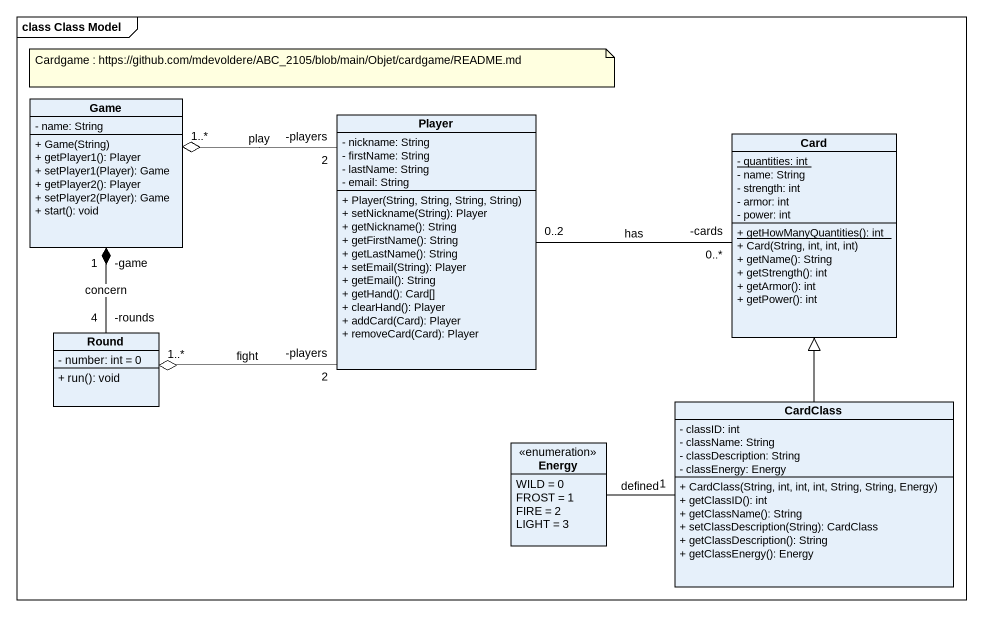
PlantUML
@startuml
mainframe class Class Model
hide circle
hide empty members
skinparam classAttributeIconSize 0
class Game {
  - name: String
  + Game(String)
  + getPlayer1(): Player
  + setPlayer1(Player): Game
  + getPlayer2(): Player
  + setPlayer2(Player): Game
  + start(): void
}
class Player {
  - nickname: String
  - firstName: String
  - lastName: String
  - email: String
  + Player(String, String, String, String)
  + setNickname(String): Player
  + getNickname(): String
  + getFirstName(): String
  + getLastName(): String
  + setEmail(String): Player
  + getEmail(): String
  + getHand(): Card[]
  + clearHand(): Player
  + addCard(Card): Player
  + removeCard(Card): Player
}
class "Card" as Card_ {
  {static} - quantities: int
  - name: String
  - strength: int
  - armor: int
  - power: int
  {static} + getHowManyQuantities(): int
  + Card(String, int, int, int)
  + getName(): String
  + getStrength(): int
  + getArmor(): int
  + getPower(): int
}
class Round {
  - number: int = 0
  + run(): void
}
class CardClass {
  - classID: int
  - className: String
  - classDescription: String
  - classEnergy: Energy
  + CardClass(String, int, int, int, String, String, Energy)
  + getClassID(): int
  + getClassName(): String
  + setClassDescription(String): CardClass
  + getClassDescription(): String
  + getClassEnergy(): Energy
}
enum Energy {
  WILD = 0
  FROST = 1
  FIRE = 2
  LIGHT = 3
}
Game "1..*" o-right- "-players\n2" Player : play
Player "0..2" -right- "-cards\n0..*" Card_ : has
Player "-players\n2" -left-o "1..*" Round : fight
Round "-rounds\n4" -up-* "-game\n1" Game : concern
CardClass -up-|> Card_
Energy -right- "1" CardClass : defined
note as N1
  Cardgame : https://github.com/mdevoldere/ABC_2105/blob/main/Objet/cardgame/README.md
end note
@enduml
